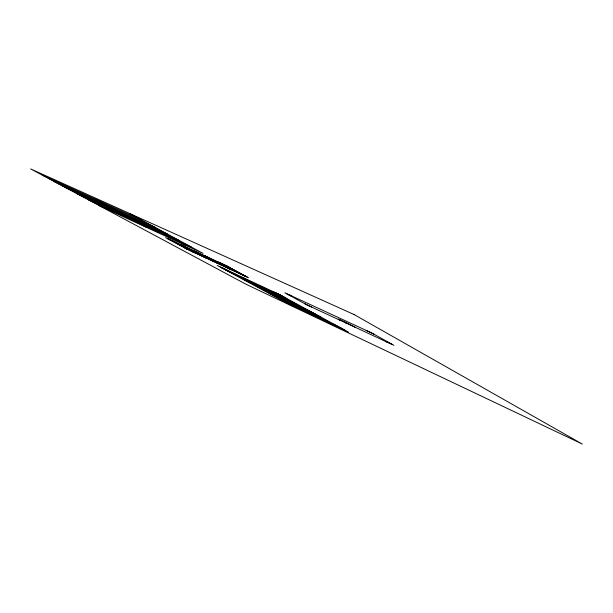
<?xml version="1.0" encoding="UTF-8"?>
<svg xmlns="http://www.w3.org/2000/svg" width="613" height="613" viewBox="0 0 613 613"><rect width="100%" height="100%" fill="white"/><g stroke="black" fill="none" stroke-linecap="round" stroke-linejoin="round"><path stroke-width="0.92" d="M346.123 323.02L393.937 345.334L371.876 333.028L284.815 292.776L306.753 304.807L346.629 323.342L346.161 323.066M235.147 274.547L254.824 283.788L277.612 296.125L257.82 286.792L235.177 274.578M274.846 294.715L290.294 302.561L288.738 301.711M69.008 189.034L69.491 189.241M48.404 178.054L49.316 178.521M64.733 187.103L65.545 187.455L60.718 184.858M69.422 189.225L67.905 188.452M309.672 310.99L305.251 309.243L321.135 317.22M48.419 178.038L64.526 186.206L54.028 180.674L58.204 182.919M60.112 184.229L60.764 184.521L58.595 183.479M64.196 186.444L64.748 186.697M49.408 178.567L50.128 178.881M68.763 189.011L71.054 190.015L60.066 184.13M42.611 175.326L142.346 220.419M66.748 187.241L155.058 227.323M65.821 187.754L167.472 234.074M68.648 188.957L64.771 187.134M77.085 193.785L179.601 240.656M88.134 199.7L191.455 247.1M98.969 205.508L203.041 253.391L129.328 213.347M287.941 301.32L287.558 301.152L309.052 312.799L330.284 322.859L308.691 311.128L282.57 298.631L283.911 299.113M167.77 238.817L171.15 240.38M229.093 267.184L222.894 264.142M287.053 294.002L291.78 296.186L289.543 294.96M374.137 334.292L366.099 330.361M184.574 247.874L187.992 249.46M192.352 251.437L211.508 260.333M215.469 262.172L236.924 272.141M246.372 276.578L242.342 274.708L244.457 275.858M304.607 303.634L311.496 307.013M391.784 344.131L386.021 341.449L388.175 342.652M186.636 248.985L248.487 277.727L226.887 265.988L165.633 237.66L187.386 249.33M58.434 183.632L54.105 181.417L59.354 183.816L58.542 183.685M224.718 269.383L230.557 272.118M276.892 293.826L283.62 296.983M252.326 283.436L260.433 287.244M277.191 295.121L285.857 299.198M315.442 314.124L281.091 297.933L304.286 310.538L278.808 298.508L289.198 303.925L290.432 304.423L262.946 289.543L282.854 298.945L281.29 297.719L280.777 297.497L284.348 299.749L282.823 299.029M288.003 301.343L307.511 310.546M279.513 298.11L287.681 301.971M304.546 309.94L313.258 314.055M281.658 300.071L287.597 302.883M334.537 325.128L341.326 328.338M50.197 178.912L58.925 183.31A14.62 0.391 27.4 0 1 60.074 183.923A15.8 0.421 27.4 0 1 60.718 184.275L61.415 184.651A14.337 0.391 27.4 0 0 62.013 184.973L63.4 185.655L58.488 182.958M224.059 268.747L221.477 267.575L233.806 273.904L224.059 268.747L231.216 272.678M64.802 186.666L67.89 188.329M282.463 298.408L303.527 308.324L273.628 292.018L279.957 295.006L286.861 298.761L259.552 285.995L281.85 298.094M275.697 292.83L284.194 297.136M68.94 189.003L68.035 188.52M281.175 299.926L288.516 303.657M276.432 295.573L274.908 294.753M281.934 298.14L283.873 299.075M58.12 183.149L59.032 183.639M64.143 186.421L66.465 187.67M60.243 184.605L58.994 183.931M106.432 207.209L117.75 213.286M54.886 180.873L78.372 193.47M66.51 187.701L68.005 188.383M180.705 244.464L206.144 258.203M251.667 282.792L261.008 287.834M279.153 297.642L287.964 302.401M95.367 199.179L119.681 212.297M173.111 241.116L195.041 252.885M167.977 238.58L193.256 252.211M281.405 299.742L287.803 303.19M135.55 221.454L146.775 227.5M205.14 255.759L230.863 269.697M276.777 294.585L286.179 299.68M304.423 309.573L313.281 314.377M174.49 239.315L185.977 245.537M196.857 252.096L218.19 263.651M192.934 250.288L214.228 261.805M134.822 219.193L158.346 231.913M225.998 265.575L247.591 277.314M219.362 262.326L245.231 276.379M276.57 293.405L283.888 297.374M334.683 324.967L341.127 328.468M217.201 261.506L239.668 273.628M220.672 267.076L221.546 267.797M293.091 302.63A18.076 0.513 27 0 1 293.673 303.711M292.7 303.251A18.076 0.513 27 0 1 271.275 292.378M270.218 291.811A18.076 0.513 27 0 1 269.03 290.424M270.004 290.876A18.076 0.513 27 0 1 292.033 302.056M294.493 305.22A16.995 0.452 27 0 1 295.006 306.171M294.087 305.741A16.995 0.452 27 0 1 273.927 295.504M272.938 294.968A16.995 0.452 27 0 1 271.888 293.75M272.808 294.179A16.995 0.452 27 0 1 293.497 304.684M267.23 290.478A17.493 0.483 27 0 1 268.425 291.819M267.513 291.382A17.493 0.483 27 0 1 246.809 280.877M245.767 280.31A17.493 0.483 27 0 1 244.005 278.685M244.909 279.114A17.493 0.483 27 0 1 266.18 289.911M340.889 320.676A11.095 0.391 26.8 0 1 341.364 320.3A11.095 0.391 26.8 0 1 355.402 327.419M320.492 317.511A17.562 0.483 26.9 0 1 320.384 318.185M319.404 317.726A17.562 0.483 26.9 0 1 298.562 307.144M297.566 306.607A17.562 0.483 26.9 0 1 297.098 305.634M298.079 306.094A17.562 0.483 26.9 0 1 319.496 316.967M331.733 323.564L344.154 329.894L331.733 323.564M354.038 314.523L30.65 168.92L246.028 284.256L582.35 444.08L354.038 314.523M279.758 294.73L217.209 265.452L284.976 301.979L348.506 332.1L279.758 294.73"/></g></svg>
